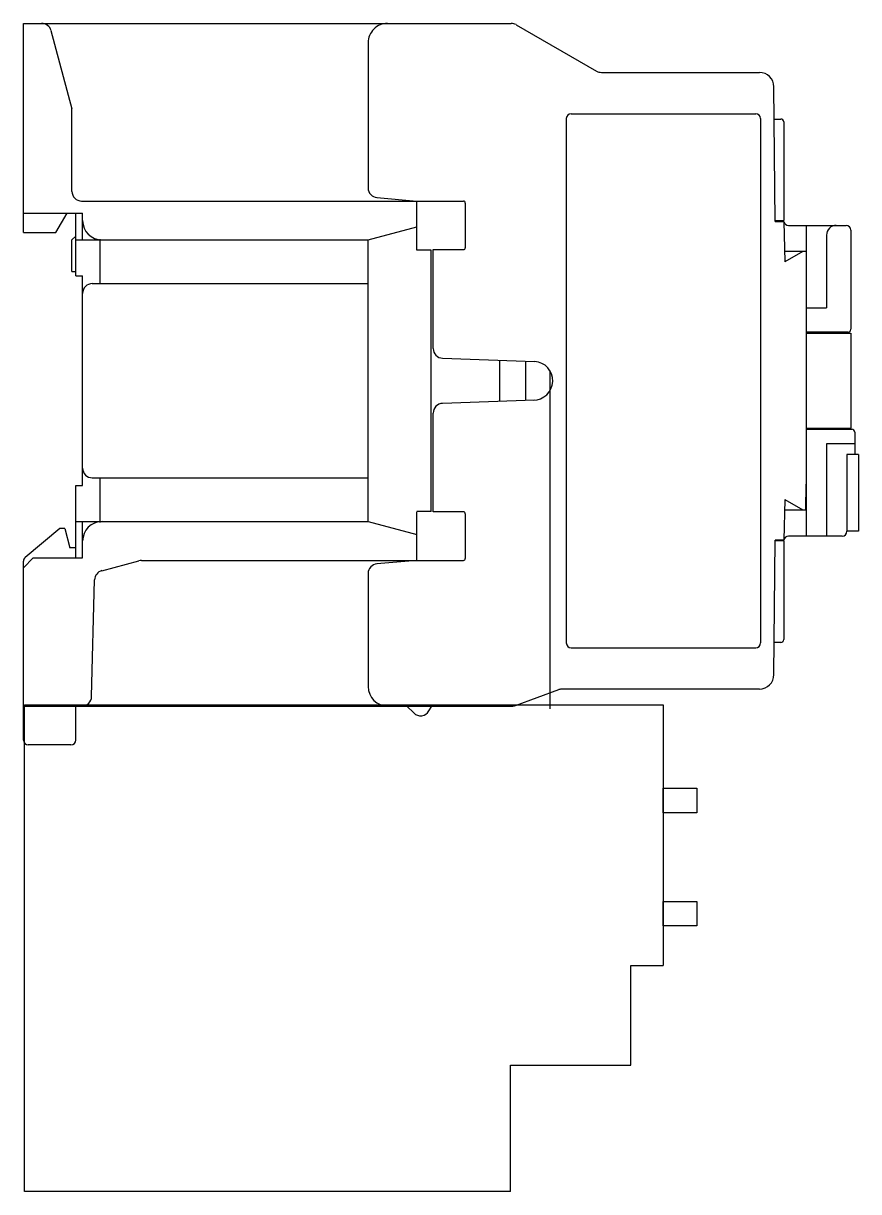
# Model space of a CAD drawing. Extents: x 0 to 86, y 0 to 120.
import ezdxf

# ---------------------------------------------------------------- set-up
doc = ezdxf.new("R2010")
doc.units = 0
doc.layers.add('ALPHA', color=255, linetype='CONTINUOUS')
doc.layers.add('HACHURES', color=9, linetype='CONTINUOUS')

# ---------------------------------------------------------------- blocks, each defined once
blk = doc.blocks.new('RT632GEHR67Y5GH')
at = {"linetype": 'ByBlock', "lineweight": -2}
for p, q in [((161378.72, 61595.28), (161378.72, 61605.55)), ((161378.72, 61605.55), (161382.03, 61605.55))]:
    blk.add_line(p, q, dxfattribs=at)
for points in [[(161366.33, 61582.26), (161316.3, 61582.26), (161316.3, 61632.4), (161382.03, 61632.4), (161382.03, 61605.55)], [(161366.33, 61582.26), (161366.33, 61595.28), (161378.72, 61595.28)]]:
    blk.add_lwpolyline(points, dxfattribs=at)
for points in [[(161382.03, 61623.79), (161385.52, 61623.79), (161385.52, 61621.28), (161382.03, 61621.28)], [(161382.03, 61612.14), (161385.52, 61612.14), (161385.52, 61609.63), (161382.03, 61609.63)]]:
    blk.add_lwpolyline(points, close=True, dxfattribs=at)
at = {"layer": 'ALPHA'}
for p, q in [((161316.17, 61681.01), (161316.17, 61702.56)), ((161316.17, 61702.56), (161366.4, 61702.56)), ((161319.01, 61701.82), (161321.17, 61693.76)), ((161366.9, 61702.42), (161375.19, 61697.64)), ((161351.67, 61700.56), (161351.67, 61685.61)), ((161375.69, 61697.51), (161391.95, 61697.51)), ((161393.57, 61682.16), (161393.45, 61696.02)), ((161321.17, 61685.26), (161321.17, 61693.76)), ((161372.07, 61692.76), (161372.07, 61638.76)), ((161372.57, 61693.26), (161391.57, 61693.26)), ((161392.07, 61692.76), (161392.07, 61638.76)), ((161393.48, 61692.71), (161394.16, 61692.71)), ((161394.46, 61692.41), (161394.46, 61682.26)), ((161322.17, 61684.26), (161361.47, 61684.26)), ((161352.58, 61684.62), (161356.67, 61684.26)), ((161356.67, 61679.21), (161356.67, 61684.26)), ((161361.67, 61684.06), (161361.67, 61679.46)), ((161316.17, 61683.01), (161322.27, 61683.01)), ((161319.52, 61681.01), (161320.67, 61683.01)), ((161321.57, 61676.56), (161321.57, 61683)), ((161322.27, 61680.26), (161322.27, 61683.01)), ((161393.57, 61682.26), (161394.46, 61682.26)), ((161393.57, 61682.16), (161394.46, 61682.16)), ((161394.46, 61682.16), (161394.57, 61677.99)), ((161394.96, 61681.76), (161400.87, 61681.76)), ((161396.77, 61681.76), (161396.77, 61649.76)), ((161316.17, 61681.01), (161319.52, 61681.01)), ((161321.17, 61680.26), (161321.57, 61680.66)), ((161321.17, 61677.01), (161321.17, 61680.26)), ((161321.57, 61680.26), (161351.67, 61680.26)), ((161324.07, 61675.76), (161324.07, 61680.35)), ((161351.67, 61651.26), (161351.67, 61680.26)), ((161398.87, 61680.76), (161398.87, 61673.26)), ((161401.37, 61681.26), (161401.37, 61671.06)), ((161358.17, 61679.21), (161356.67, 61679.21)), ((161358.17, 61652.31), (161358.17, 61679.21)), ((161358.37, 61669.08), (161358.37, 61679.26)), ((161358.37, 61679.26), (161361.47, 61679.26)), ((161396.75, 61679.06), (161394.54, 61679.06)), ((161396.42, 61679.06), (161394.57, 61677.99)), ((161321.17, 61677.01), (161321.57, 61677.01)), ((161321.57, 61676.56), (161322.27, 61676.56)), ((161322.27, 61654.96), (161322.27, 61676.56)), ((161323.27, 61675.76), (161351.67, 61675.76)), ((161396.77, 61673.26), (161398.87, 61673.26)), ((161401.07, 61670.76), (161396.77, 61670.76)), ((161396.77, 61670.66), (161401.37, 61670.66)), ((161401.37, 61670.66), (161401.37, 61660.86)), ((161359.34, 61668.08), (161368.81, 61667.75)), ((161365.2, 61667.88), (161365.2, 61663.64)), ((161367.87, 61667.79), (161367.87, 61663.73)), ((161370.37, 61666.81), (161370.37, 61631.99)), ((161368.81, 61663.76), (161359.34, 61663.43)), ((161358.37, 61652.26), (161358.37, 61662.43)), ((161396.77, 61660.86), (161401.37, 61660.86)), ((161396.77, 61660.76), (161401.47, 61660.76)), ((161401.77, 61660.46), (161401.77, 61658.16)), ((161401.77, 61659.26), (161398.87, 61659.26)), ((161398.87, 61659.26), (161398.87, 61649.76)), ((161400.97, 61658.16), (161400.97, 61650.26)), ((161402.17, 61658.16), (161400.97, 61658.16)), ((161402.17, 61658.16), (161402.17, 61650.26)), ((161321.57, 61647.51), (161321.57, 61654.96)), ((161321.57, 61654.96), (161322.27, 61654.96)), ((161323.27, 61655.76), (161351.67, 61655.76)), ((161324.07, 61651.16), (161324.07, 61655.76)), ((161396.75, 61652.46), (161396.77, 61655.11)), ((161394.57, 61653.53), (161394.46, 61649.36)), ((161394.54, 61652.46), (161396.75, 61652.46)), ((161394.57, 61653.53), (161396.42, 61652.46)), ((161321.57, 61651.26), (161351.67, 61651.26)), ((161322.27, 61647.51), (161322.27, 61651.26)), ((161358.17, 61652.31), (161356.67, 61652.31)), ((161356.67, 61647.26), (161356.67, 61652.26)), ((161361.47, 61652.26), (161358.37, 61652.26)), ((161361.67, 61652.06), (161361.67, 61647.46)), ((161319.93, 61650.56), (161316.35, 61647.55)), ((161320.43, 61650.56), (161319.93, 61650.56)), ((161320.43, 61650.56), (161320.97, 61648.56)), ((161402.17, 61650.26), (161400.97, 61650.26)), ((161393.45, 61635.5), (161393.57, 61649.36)), ((161394.46, 61649.36), (161393.57, 61649.36)), ((161394.46, 61649.26), (161393.57, 61649.26)), ((161394.46, 61649.26), (161394.46, 61639.11)), ((161400.48, 61649.76), (161394.96, 61649.76)), ((161321.57, 61648.56), (161320.97, 61648.56)), ((161316.17, 61646.51), (161317.17, 61647.51)), ((161316.17, 61628.76), (161316.17, 61647.17)), ((161317.17, 61647.51), (161322.27, 61647.51)), ((161324.25, 61646.2), (161328.07, 61647.23)), ((161328.33, 61647.26), (161361.47, 61647.26)), ((161356.67, 61647.26), (161352.58, 61646.9)), ((161323.2, 61633.23), (161323.51, 61645.26)), ((161351.67, 61645.91), (161351.67, 61634.26)), ((161372.57, 61638.26), (161391.57, 61638.26)), ((161394.16, 61638.81), (161393.48, 61638.81)), ((161366.84, 61632.32), (161371.31, 61633.95)), ((161391.95, 61634.01), (161371.66, 61634.01)), ((161316.17, 61632.26), (161366.49, 61632.26)), ((161321.57, 61628.76), (161321.57, 61632.26)), ((161355.65, 61632.26), (161356.36, 61631.55)), ((161357.93, 61631.76), (161358.22, 61632.26)), ((161321.07, 61628.26), (161316.67, 61628.26))]:
    blk.add_line(p, q, dxfattribs=at)
for centre, radius, start, end in [((161318.05, 61701.56), 1, 14.9992, 90), ((161353.67, 61700.56), 2, 89.9999, 179.9999), ((161366.4, 61701.56), 1, 60.0002, 90.0002), ((161375.69, 61698.51), 1, 239.9999, 269.9998), ((161391.95, 61696.01), 1.5, 0.5, 90), ((161372.57, 61692.76), 0.5, 90, 180), ((161391.57, 61692.76), 0.5, 0, 90), ((161394.16, 61692.41), 0.3, 0.0019, 89.9999), ((161322.17, 61685.26), 1, 180.0009, 270), ((161352.67, 61685.61), 1, 180.0005, 265.0001), ((161361.47, 61684.06), 0.2, 360, 89.9999), ((161324.27, 61682.26), 2, 180, 270), ((161394.96, 61682.26), 0.5, 191.5378, 270.0001), ((161399.87, 61680.76), 1, 89.9999, 179.9999), ((161400.87, 61681.26), 0.5, 360, 89.9999), ((161361.47, 61679.46), 0.2, 270, 360), ((161323.27, 61674.76), 1, 90, 180), ((161401.07, 61671.06), 0.3, 270, 360), ((161359.37, 61669.08), 1, 179.9995, 268), ((161368.67, 61665.76), 2, 270, 85.9986), ((161359.37, 61662.43), 1, 92, 179.9995), ((161401.47, 61660.46), 0.3, 360, 89.9999), ((161323.27, 61656.76), 1, 180, 270), ((161324.27, 61649.26), 2, 90, 180), ((161361.47, 61652.06), 0.2, 360, 89.9999), ((161400.47, 61650.26), 0.5, 270, 360), ((161394.96, 61649.26), 0.5, 89.9999, 168.4622), ((161316.67, 61647.17), 0.5, 130.0002, 180.0003), ((161328.33, 61646.26), 1, 90, 105), ((161352.67, 61645.91), 1, 95, 179.9996), ((161361.47, 61647.46), 0.2, 270.0001, 360), ((161324.51, 61645.24), 1, 105, 178.4999), ((161372.57, 61638.76), 0.5, 180, 270), ((161391.57, 61638.76), 0.5, 270, 0), ((161394.16, 61639.11), 0.3, 270.0001, 359.9981), ((161391.95, 61635.51), 1.5, 269.9997, 359.5), ((161322.2, 61633.26), 1, 270, 358.5), ((161353.67, 61634.26), 2, 180, 270), ((161371.66, 61633.01), 1, 90.0002, 110.0002), ((161366.49, 61633.26), 1, 269.9998, 289.9998), ((161357.07, 61632.25), 0.993, 225.0001, 329.9999), ((161316.67, 61628.76), 0.5, 180, 270), ((161321.07, 61628.76), 0.5, 270, 360)]:
    blk.add_arc(centre, radius, start, end, dxfattribs=at)
at = {"layer": 'HACHURES'}
for p, q in [((161351.67, 61680.26), (161356.67, 61681.6)), ((161351.67, 61651.26), (161356.67, 61649.92))]:
    blk.add_line(p, q, dxfattribs=at)

msp = doc.modelspace()

# ---------------------------------------------------------------- block references
msp.add_blockref('RT632GEHR67Y5GH', (-161316.17, -61582.26))

doc.saveas('drawing.dxf')
